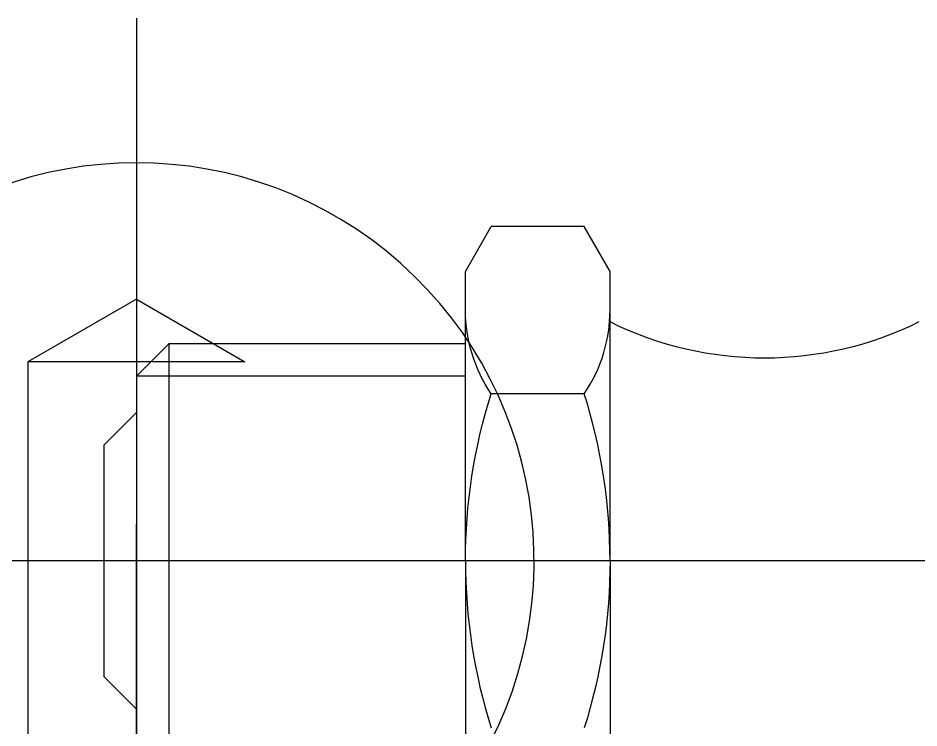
# Model space of a CAD drawing. Extents: x 1427168 to 1936200, y 1176778 to 1377202.
# Drawn here: x 1639246.2 to 1639258.66, y 1362852.34 to 1362862.15 of the extents above; entities that cross this region are included whole.
import ezdxf
from ezdxf.lldxf.tags import DXFTag

# ---------------------------------------------------------------- set-up
doc = ezdxf.new("R2010")
doc.units = 0
doc.header["$LTSCALE"] = 1000
doc.header["$MEASUREMENT"] = 0
doc.linetypes.add('DASHED', pattern=[0.75, 0.5, -0.25])
for name, color, linetype in [('1轮廓实线层', 7, 'CONTINUOUS'), ('4虚线层', 6, 'DASHED'), ('中心线', 1, 'ACAD_ISO04W100')]:
    doc.layers.add(name, color=color, linetype=linetype)
tags = doc.linetypes.add('ACAD_ISO04W100', pattern=[30, 24, -3, 0, -3]).pattern_tags.tags
tags[10:11] = [DXFTag(74, 4), DXFTag(75, 0), DXFTag(340, '0'), DXFTag(46, 1.0), DXFTag(50, 0.0), DXFTag(44, 0.0), DXFTag(45, 0.0)]
tags[8:9] = [DXFTag(74, 4), DXFTag(75, 0), DXFTag(340, '0'), DXFTag(46, 1.0), DXFTag(50, 0.0), DXFTag(44, 0.0), DXFTag(45, 0.0)]
tags[6:7] = [DXFTag(74, 4), DXFTag(75, 0), DXFTag(340, '0'), DXFTag(46, 1.0), DXFTag(50, 0.0), DXFTag(44, 0.0), DXFTag(45, 0.0)]
tags[4:5] = [DXFTag(74, 4), DXFTag(75, 0), DXFTag(340, '0'), DXFTag(46, 1.0), DXFTag(50, 0.0), DXFTag(44, 0.0), DXFTag(45, 0.0)]

msp = doc.modelspace()

# ---------------------------------------------------------------- linework, layer by layer
at = {"layer": '1轮廓实线层', "extrusion": (1.224646799147353e-16, -7.80804741662332e-34, -1)}
msp.add_line((1639252.388901514, 1362858.645708702), (1639252.746167104, 1362859.264510855), dxfattribs=at)
at = {"layer": '1轮廓实线层'}
for p, q in [((1639254.031635924, 1362859.264510855), (1639252.746167104, 1362859.264510855)), ((1639254.388901514, 1362858.645708702), (1639254.031635924, 1362859.264510855)), ((1639254.388901514, 1362854.645708702), (1639254.388901514, 1362858.645708702)), ((1639254.031635924, 1362856.955109779), (1639252.746167104, 1362856.955109779)), ((1639252.388901514, 1362854.645708702), (1639252.388901514, 1362850.645708702))]:
    msp.add_line(p, q, dxfattribs=at)
at = {"layer": '1轮廓实线层', "extrusion": (2.249639673992786e-32, 1.224646799147353e-16, -1)}
for p, q in [((1639254.388901514, 1362857.945708702), (1639254.388901514, 1362858.645708702)), ((1639254.388901514, 1362854.645708702), (1639254.388901514, 1362850.645708702))]:
    msp.add_line(p, q, dxfattribs=at)
at = {"layer": '1轮廓实线层'}
for centre, radius, start, end in [((1639247.838901514, 1362854.645708702), 5.500000000000003, 324.9699368029436, 215.0300631970564), ((1639252.344243316, 1362858.109810317), 2.044658198738512, 325.6157525329054, 0), ((1639246.746167104, 1362854.645708702), 7.64273441009183, 0, 17.5879537704006)]:
    msp.add_arc(centre, radius, start, end, dxfattribs=at)
at = {"layer": '1轮廓实线层', "extrusion": (2.249639673992786e-32, 1.224646799147353e-16, -1)}
for centre, radius, start, end in [((-1639256.524459557, 1362862.256316856), 4.810608154436741, 243.6453017337539, 296.3546982662461), ((-1639246.746167104, 1362854.645708702), 7.64273441009183, 180, 197.5879537704006)]:
    msp.add_arc(centre, radius, start, end, dxfattribs=at)
at = {"layer": '4虚线层', "extrusion": (1.224646799147353e-16, -7.80804741662332e-34, -1)}
msp.add_line((1639252.388901514, 1362854.645708702), (1639252.388901514, 1362858.645708702), dxfattribs=at)
at = {"layer": '4虚线层'}
for p, q in [((1639247.838901514, 1362858.261734106), (1639246.338901514, 1362857.395708702)), ((1639247.838901514, 1362858.261734106), (1639249.338901514, 1362857.395708702)), ((1639248.288901514, 1362857.645708702), (1639248.288901514, 1362851.645708702)), ((1639246.338901514, 1362857.395708702), (1639246.338901514, 1362850.627665527)), ((1639249.338901514, 1362857.395708702), (1639246.338901514, 1362857.395708702)), ((1639247.838901514, 1362857.195708702), (1639247.838901514, 1362852.095708702)), ((1639247.388901514, 1362856.245708702), (1639247.388901514, 1362853.045708702)), ((1639247.838901514, 1362852.595708702), (1639247.388901514, 1362853.045708702))]:
    msp.add_line(p, q, dxfattribs=at)
at = {"layer": '4虚线层', "extrusion": (2.249639673992786e-32, 1.224646799147353e-16, -1)}
for p, q in [((1639248.288901514, 1362857.645708702), (1639247.838901514, 1362857.195708702)), ((1639252.388901514, 1362857.645708702), (1639248.288901514, 1362857.645708702)), ((1639252.388901514, 1362857.195708702), (1639247.838901514, 1362857.195708702)), ((1639247.838901514, 1362856.695708702), (1639247.388901514, 1362856.245708702))]:
    msp.add_line(p, q, dxfattribs=at)
at = {"layer": '4虚线层', "extrusion": (1.224646799147353e-16, -7.80804741662332e-34, -1)}
for centre, radius, start, end in [((-1639254.433559713, 1362858.109810317), 2.044658198738512, 325.6157525329054, 0), ((-1639260.031635924, 1362854.645708702), 7.64273441009183, 0, 17.5879537704006)]:
    msp.add_arc(centre, radius, start, end, dxfattribs=at)
at = {"layer": '4虚线层'}
msp.add_arc((1639260.031635924, 1362854.645708702), 7.64273441009183, 180, 197.5879537704006, dxfattribs=at)
at = {"layer": '中心线', "ltscale": 50}
for p, q in [((1639247.838901514, 1362862.145708702), (1639247.838901514, 1362837.145708702)), ((1639247.838901514, 1362816.89570871), (1639247.838901514, 1362855.145708702)), ((1639255.338901514, 1362854.645708702), (1639240.338901514, 1362854.645708702)), ((1639262.388901514, 1362854.645708702), (1639245.388901514, 1362854.645708702))]:
    msp.add_line(p, q, dxfattribs=at)

doc.saveas('drawing.dxf')
